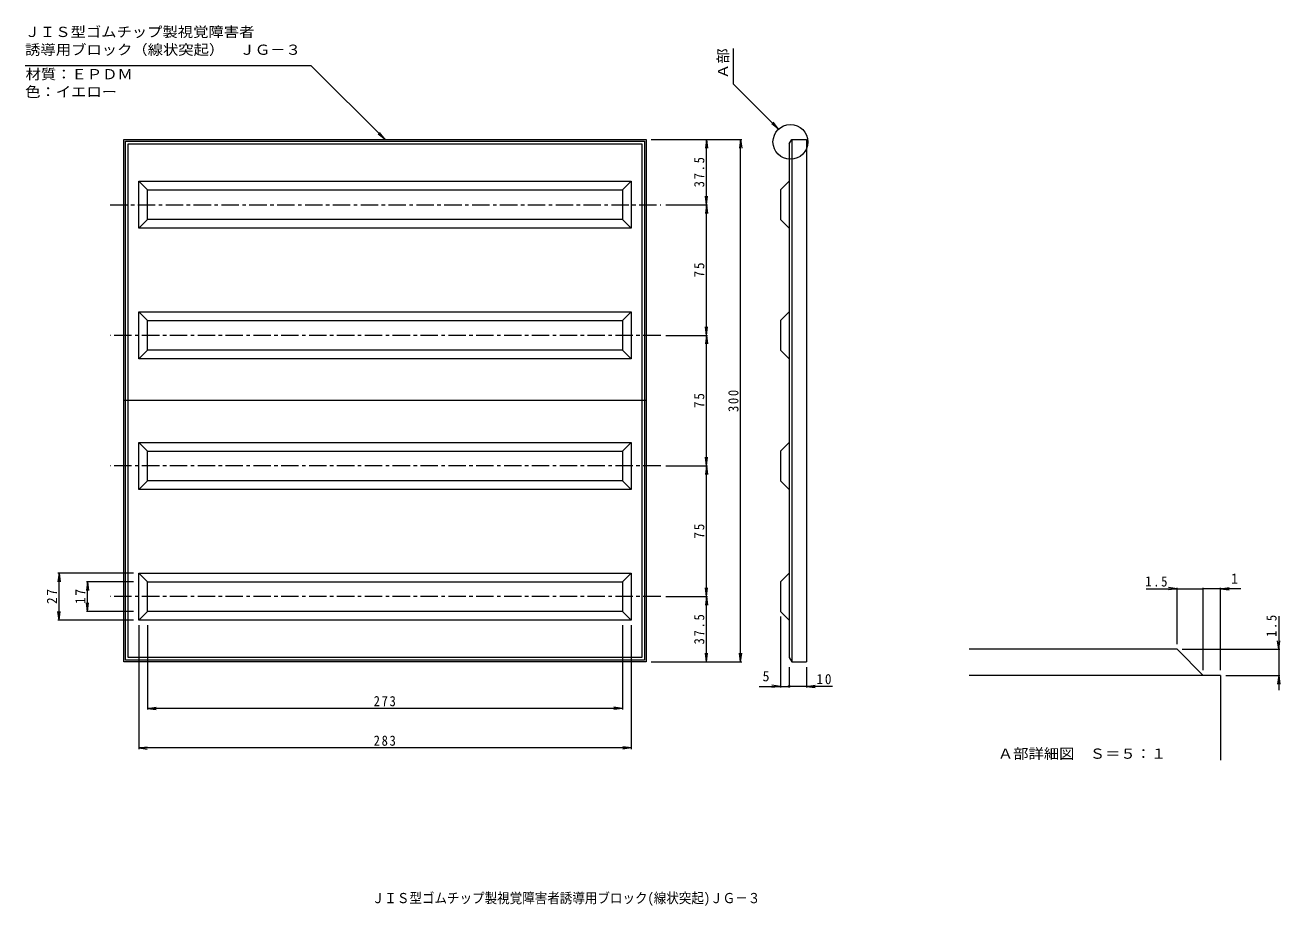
# Model space of a CAD drawing. Units: millimetres, scale not verified. Extents: x -366 to 355, y -270 to 235.
import ezdxf
from ezdxf.enums import TextEntityAlignment as Align

# ---------------------------------------------------------------- set-up
doc = ezdxf.new("R2010")
doc.units = ezdxf.units.MM
doc.header["$LTSCALE"] = 2
doc.header["$PDMODE"] = 32
doc.header["$PDSIZE"] = 1
doc.linetypes.add('CHAIN1', pattern=[8, 5, -1, 1, -1])
for name, color, linetype, lineweight in [('0-0', 7, 'Continuous', 5), ('0-4', 7, 'Continuous', 5), ('0-F', 7, 'Continuous', 5)]:
    doc.layers.add(name, color=color, linetype=linetype, lineweight=lineweight)
doc.layers.add('F-5', color=2, linetype='Continuous')
doc.styles.add('ＭＳ ゴシック', font='')
doc.styles.get('ＭＳ ゴシック').set_extended_font_data('MS Gothic')

msp = doc.modelspace()

# ---------------------------------------------------------------- linework, layer by layer
at = {"layer": '0-0'}
for p, q in [((-300.419, 145.703), (-295.419, 140.703)), ((-17.419, 145.703), (-22.419, 140.703)), ((68.311, 140.703), (68.311, 123.703)), ((-300.419, 118.703), (-295.419, 123.703)), ((-17.419, 118.703), (-22.419, 123.703)), ((-300.419, 70.703), (-295.419, 65.703)), ((-17.419, 70.703), (-22.419, 65.703)), ((68.311, 65.703), (68.311, 48.703)), ((-300.419, 43.703), (-295.419, 48.703)), ((-17.419, 43.703), (-22.419, 48.703)), ((-300.419, -4.297), (-295.419, -9.297)), ((-17.419, -4.297), (-22.419, -9.297)), ((68.311, -9.297), (68.311, -26.297)), ((-300.419, -31.297), (-295.419, -26.297)), ((-17.419, -31.297), (-22.419, -26.297)), ((-300.419, -79.297), (-295.419, -84.297)), ((-17.419, -79.297), (-22.419, -84.297)), ((68.311, -84.297), (68.311, -101.297)), ((-300.419, -106.297), (-295.419, -101.297)), ((-17.419, -106.297), (-22.419, -101.297))]:
    msp.add_line(p, q, dxfattribs=at)
for points in [[(-17.419, 118.703), (-300.419, 118.703), (-300.419, 145.703), (-17.419, 145.703)], [(-22.419, 140.703), (-22.419, 123.703), (-295.419, 123.703), (-295.419, 140.703)], [(-17.419, 43.703), (-300.419, 43.703), (-300.419, 70.703), (-17.419, 70.703)], [(-22.419, 65.703), (-22.419, 48.703), (-295.419, 48.703), (-295.419, 65.703)], [(-17.419, -31.297), (-300.419, -31.297), (-300.419, -4.297), (-17.419, -4.297)], [(-22.419, -9.297), (-22.419, -26.297), (-295.419, -26.297), (-295.419, -9.297)], [(-17.419, -106.297), (-300.419, -106.297), (-300.419, -79.297), (-17.419, -79.297)], [(-22.419, -84.297), (-22.419, -101.297), (-295.419, -101.297), (-295.419, -84.297)]]:
    msp.add_lwpolyline(points, close=True, dxfattribs=at)
at = {"layer": '0-4'}
for p, q in [((41.304, 201.465), (41.304, 221.989)), ((-201.243, 212.027), (-365.681, 212.027)), ((-158.919, 169.703), (-201.243, 212.027)), ((67.226, 175.675), (41.304, 201.465)), ((-158.919, 169.703), (-162.007, 173.635)), ((67.226, 175.675), (63.251, 178.709)), ((67.226, 175.675), (64.172, 179.634)), ((-306.419, 167.203), (-11.419, 167.203)), ((-306.419, -127.797), (-306.419, 167.203)), ((-158.919, 169.703), (-162.92, 172.701)), ((-11.419, 167.203), (-11.419, -127.797)), ((-5.919, 169.703), (26.378, 169.703)), ((25.778, 169.703), (25.125, 164.745)), ((25.778, 132.203), (25.778, 169.703)), ((25.778, 169.703), (26.431, 164.745)), ((73.311, 167.203), (74.811, 169.703)), ((73.311, 167.203), (73.311, -127.797)), ((74.811, 169.703), (74.811, -130.297)), ((74.811, 169.703), (83.311, 169.703)), ((83.311, 169.703), (83.311, -130.297)), ((68.311, 140.703), (73.311, 145.703)), ((25.778, 132.203), (25.125, 137.16)), ((25.778, 132.203), (26.431, 137.16)), ((2.466, 132.203), (26.378, 132.203)), ((25.778, 132.203), (25.125, 127.245)), ((25.778, 57.203), (25.778, 132.203)), ((25.778, 132.203), (26.431, 127.245)), ((68.311, 123.703), (73.311, 118.703)), ((68.311, 65.703), (73.311, 70.703)), ((25.778, 57.203), (25.125, 62.16)), ((25.778, 57.203), (26.431, 62.16)), ((2.466, 57.203), (26.378, 57.203)), ((25.778, 57.203), (25.125, 52.245)), ((25.778, -17.797), (25.778, 57.203)), ((25.778, 57.203), (26.431, 52.245)), ((68.311, 48.703), (73.311, 43.703)), ((-8.919, 19.703), (-308.919, 19.703)), ((68.311, -9.297), (73.311, -4.297)), ((25.778, -17.797), (25.125, -12.84)), ((25.778, -17.797), (26.431, -12.84)), ((2.466, -17.797), (26.378, -17.797)), ((25.778, -17.797), (25.125, -22.755)), ((25.778, -92.797), (25.778, -17.797)), ((25.778, -17.797), (26.431, -22.755)), ((68.311, -26.297), (73.311, -31.297)), ((-346.184, -79.297), (-346.837, -84.255)), ((-303.419, -79.297), (-346.784, -79.297)), ((-346.184, -106.297), (-346.184, -79.297)), ((-346.184, -79.297), (-345.531, -84.255)), ((-329.843, -84.297), (-330.495, -89.255)), ((-303.419, -84.297), (-330.443, -84.297)), ((-329.843, -101.297), (-329.843, -84.297)), ((-329.843, -84.297), (-329.19, -89.255)), ((68.311, -84.297), (73.311, -79.297)), ((2.466, -92.797), (26.378, -92.797)), ((25.778, -92.797), (25.125, -87.84)), ((25.778, -92.797), (25.125, -97.755)), ((25.778, -92.797), (26.431, -87.84)), ((25.778, -130.297), (25.778, -92.797)), ((25.778, -92.797), (26.431, -97.755)), ((278.456, -88.297), (311.081, -88.297)), ((296.081, -88.297), (291.124, -87.645)), ((296.081, -88.297), (291.124, -88.95)), ((296.081, -120.081), (296.081, -87.697)), ((311.081, -135.081), (311.081, -87.697)), ((332.664, -88.297), (311.081, -88.297)), ((321.081, -88.297), (326.038, -87.645)), ((321.081, -135.081), (321.081, -87.697)), ((321.081, -88.297), (326.038, -88.95)), ((-329.843, -101.297), (-330.495, -96.34)), ((-329.843, -101.297), (-329.19, -96.34)), ((-346.184, -106.297), (-346.837, -101.34)), ((-303.419, -106.297), (-346.784, -106.297)), ((-346.184, -106.297), (-345.531, -101.34)), ((-303.419, -101.297), (-330.443, -101.297)), ((68.311, -101.297), (73.311, -106.297)), ((68.311, -104.297), (68.311, -144.985)), ((354.54, -103.96), (354.54, -146.633)), ((-300.419, -109.297), (-300.419, -180.346)), ((-295.419, -109.297), (-295.419, -157.644)), ((-22.419, -109.297), (-22.419, -157.644)), ((-17.419, -109.297), (-17.419, -180.346)), ((354.54, -123.081), (353.888, -118.124)), ((354.54, -123.081), (355.193, -118.124)), ((-11.419, -127.797), (-306.419, -127.797)), ((25.778, -130.297), (25.125, -125.34)), ((25.778, -130.297), (26.431, -125.34)), ((73.311, -127.797), (74.811, -130.297)), ((296.081, -123.081), (176.757, -123.081)), ((296.081, -123.081), (311.081, -138.081)), ((299.081, -123.081), (355.14, -123.081)), ((-5.919, -130.297), (26.378, -130.297)), ((73.311, -133.297), (73.311, -144.985)), ((74.811, -130.297), (83.311, -130.297)), ((83.311, -133.297), (83.311, -144.985)), ((68.311, -144.385), (63.354, -143.732)), ((83.311, -144.385), (88.268, -143.732)), ((321.081, -138.081), (176.757, -138.081)), ((321.081, -138.081), (321.081, -186.73)), ((324.081, -138.081), (355.14, -138.081)), ((354.54, -138.081), (353.888, -143.038)), ((354.54, -138.081), (355.193, -143.038)), ((55.955, -144.385), (73.311, -144.385)), ((68.311, -144.385), (63.354, -145.037)), ((98.143, -144.385), (73.311, -144.385)), ((83.311, -144.385), (88.268, -145.037)), ((-295.419, -157.044), (-290.462, -156.391)), ((-22.419, -157.044), (-295.419, -157.044)), ((-295.419, -157.044), (-290.462, -157.696)), ((-22.419, -157.044), (-27.376, -156.391)), ((-22.419, -157.044), (-27.376, -157.696)), ((-300.419, -179.746), (-295.462, -179.094)), ((-17.419, -179.746), (-300.419, -179.746)), ((-300.419, -179.746), (-295.462, -180.399)), ((-17.419, -179.746), (-22.376, -179.094)), ((-17.419, -179.746), (-22.376, -180.399))]:
    msp.add_line(p, q, dxfattribs=at)
at = {"layer": '0-4', "color": 2, "linetype": 'CHAIN1', "lineweight": 9}
for p, q in [((-316.868, 132.203), (-0.534, 132.203)), ((-0.534, 57.203), (-316.868, 57.203)), ((-0.534, -17.797), (-316.868, -17.797)), ((-0.534, -92.797), (-316.868, -92.797))]:
    msp.add_line(p, q, dxfattribs=at)
at = {"layer": '0-4'}
for points in [[(-8.919, -130.297), (-308.919, -130.297), (-308.919, 169.703), (-8.919, 169.703)], [(-9.919, 168.703), (-9.919, -129.297), (-307.919, -129.297), (-307.919, 168.703)]]:
    msp.add_lwpolyline(points, close=True, dxfattribs=at)
msp.add_circle((73.979, 168.3), 10, dxfattribs=at)
msp.add_point((73.311, -144.385), dxfattribs=at)
at = {"layer": '0-F'}
for p, q in [((-2.919, 169.703), (46.005, 169.703)), ((45.405, 169.703), (44.753, 164.745)), ((45.405, -130.297), (45.405, 169.703)), ((45.405, 169.703), (46.058, 164.745)), ((45.405, -130.297), (44.753, -125.34)), ((45.405, -130.297), (46.058, -125.34)), ((-2.919, -130.297), (46.005, -130.297))]:
    msp.add_line(p, q, dxfattribs=at)

# ---------------------------------------------------------------- texts
at = {"layer": '0-4', "color": 2, "style": 'ＭＳ ゴシック', "width": 1.1}
for s, p in [('ＪＩＳ型ゴムチップ製視覚障害者', (-365.954, 226.774)), ('誘導用ブロック（線状突起）\u3000ＪＧ－３', (-365.662, 216.541)), ('材質：ＥＰＤＭ', (-365.417, 202.497)), ('色：イエロー', (-365.659, 192.379)), ('Ａ部詳細図\u3000Ｓ＝５：１', (193.158, -187.697))]:
    msp.add_text(s, height=5.865, dxfattribs=at).set_placement(p, align=Align.BOTTOM_LEFT)
msp.add_text('Ａ部', height=5.865, rotation=90, dxfattribs=at).set_placement((39.959, 204.417), align=Align.BOTTOM_LEFT)
at = {"layer": '0-4', "color": 2, "style": 'ＭＳ ゴシック'}
for s, p in [('1', (327.189, -87.097)), ('5', (57.978, -143.185))]:
    msp.add_text(s, height=5.865, dxfattribs=at).set_placement(p, align=Align.BOTTOM_LEFT)
at = {"layer": '0-4', "color": 2, "char_height": 5.865, "attachment_point": 7, "rotation": 90, "style": 'ＭＳ ゴシック'}
for s, insert in [('\\T1.28;\\W0.9;37.5', (24.578, 142.203)), ('\\T1.27;\\W0.95;75', (24.578, 90.453)), ('\\T1.27;\\W0.95;75', (24.578, 15.453)), ('\\T1.27;\\W0.95;75', (24.578, -59.547)), ('\\T1.27;\\W0.95;27', (-347.384, -97.047)), ('\\T1.27;\\W0.95;17', (-331.043, -97.047)), ('\\T1.28;\\W0.9;37.5', (24.578, -120.297)), ('\\T1.27;\\W0.9;1.5', (353.34, -115.997))]:
    msp.add_mtext(s, dxfattribs=dict(at, insert=insert))
at = {"layer": '0-4', "color": 2, "char_height": 5.865, "attachment_point": 7, "style": 'ＭＳ ゴシック'}
for s, insert in [('\\T1.27;\\W0.9;1.5', (277.863, -87.097)), ('\\T1.27;\\W0.95;10', (88.991, -143.185)), ('\\T1.27;\\W0.9;273', (-165.419, -155.844)), ('\\T1.27;\\W0.9;283', (-165.419, -178.546))]:
    msp.add_mtext(s, dxfattribs=dict(at, insert=insert))
at = {"layer": '0-F', "color": 2, "insert": (44.205, 13.203), "char_height": 5.865, "attachment_point": 7, "rotation": 90, "style": 'ＭＳ ゴシック'}
msp.add_mtext('\\T1.27;\\W0.9;300', dxfattribs=at)
at = {"layer": 'F-5', "style": 'ＭＳ ゴシック', "width": 0.9}
msp.add_text('ＪＩＳ型ゴムチップ製視覚障害者誘導用ブロック(線状突起)ＪＧ－３', height=5.865, dxfattribs=at).set_placement((-166.5, -270.622), align=Align.BOTTOM_LEFT)

doc.saveas('drawing.dxf')
